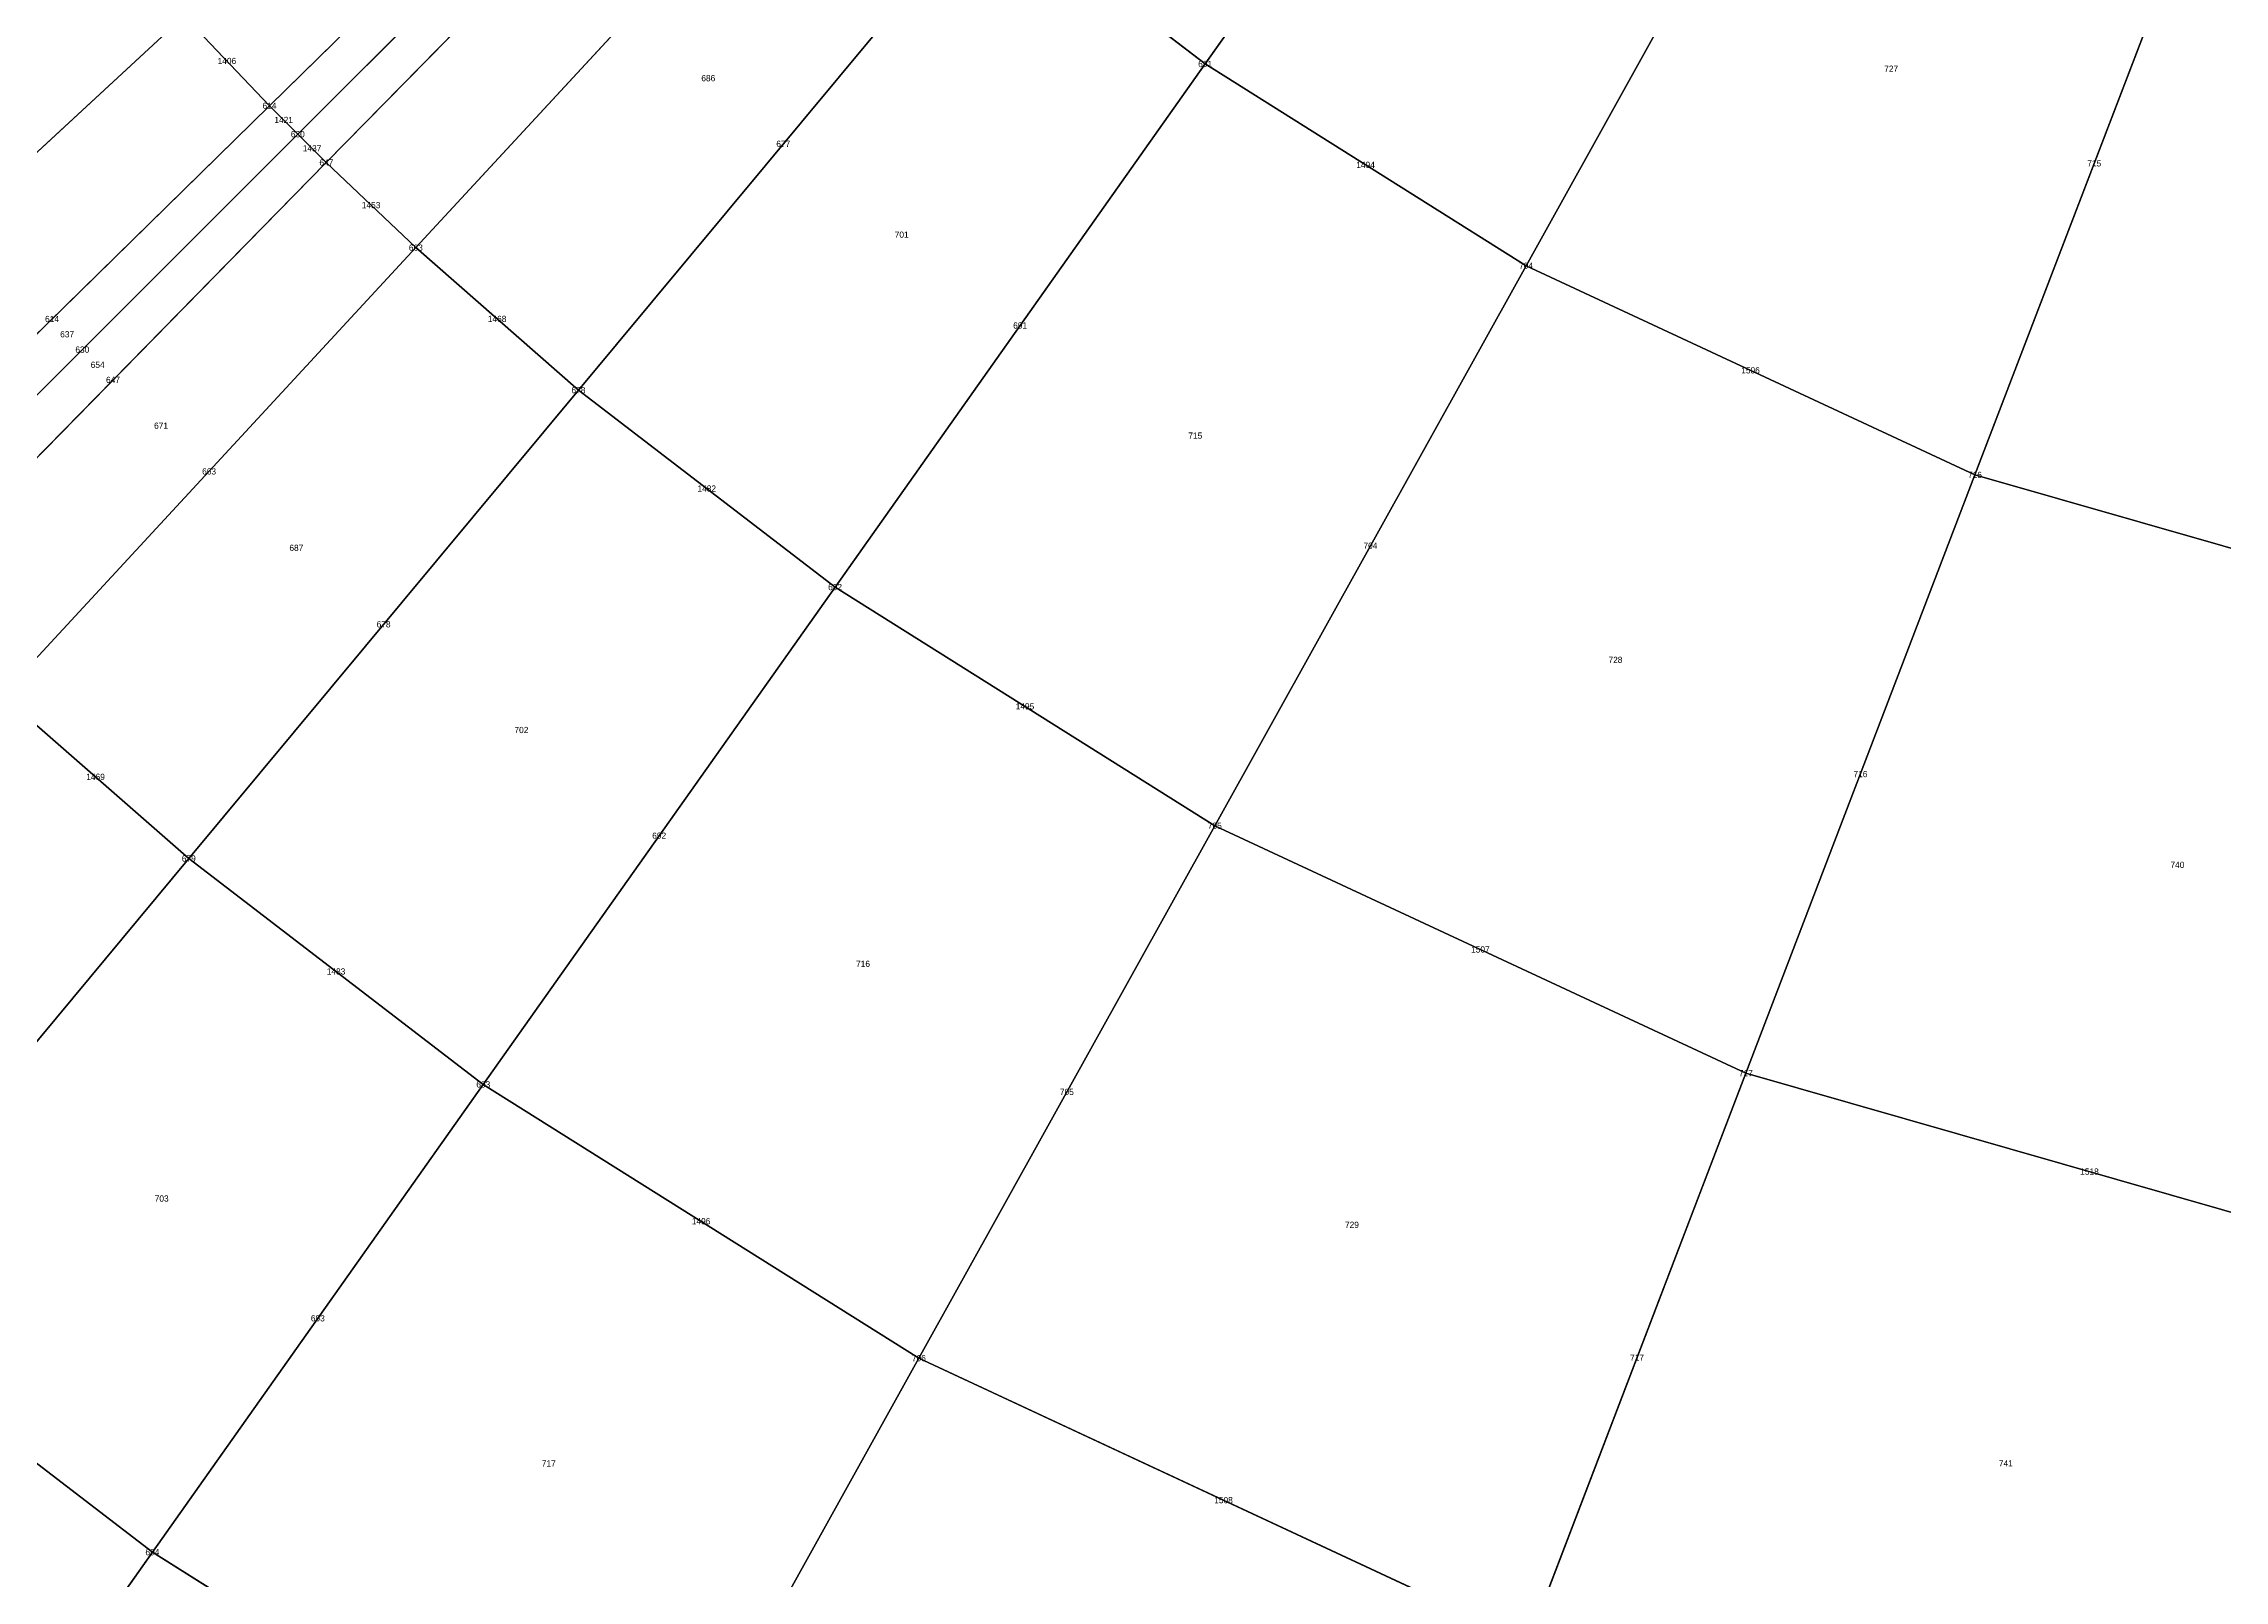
# Model space of a CAD drawing. Header units: metres. Extents: x -1.88 to 1.88, y -1.88 to 1.88.
# Drawn here: x -1.019 to -0.321, y -1.401 to -0.908 of the extents above; entities that cross this region are included whole.
import ezdxf
from ezdxf.enums import TextEntityAlignment as Align

# ---------------------------------------------------------------- set-up
doc = ezdxf.new("R2010")
doc.units = ezdxf.units.M

msp = doc.modelspace()

# ---------------------------------------------------------------- linework, layer by layer
at = {"layer": 'BRANCHES'}
for p, q in [((-0.52361, -0.7405, 2.49174), (-0.647, -0.915, 2.40321)), ((-0.80006, -0.78469, 2.40321), (-0.94655, -0.92836, 2.2964)), ((-0.79241, -0.79241, 2.40321), (-0.9375, -0.9375, 2.2964)), ((-0.44045, -0.79278, 2.49174), (-0.54424, -0.97961, 2.40321)), ((-0.78469, -0.80006, 2.40321), (-0.92836, -0.94655, 2.2964)), ((-0.76046, -0.82312, 2.40321), (-0.8997, -0.97383, 2.2964)), ((-0.32414, -0.84701, 2.49174), (-0.40052, -1.04662, 2.40321)), ((-0.71647, -0.86169, 2.40321), (-0.84765, -1.01946, 2.2964)), ((-0.71647, -0.86169, 2.40321), (-0.647, -0.915, 2.40321)), ((-0.97383, -0.8997, 2.2964), (-1.11713, -1.0321, 2.1721)), ((-0.97383, -0.8997, 2.2964), (-0.94655, -0.92836, 2.2964)), ((-0.647, -0.915, 2.40321), (-0.76547, -1.08253, 2.2964)), ((-0.647, -0.915, 2.40321), (-0.54424, -0.97961, 2.40321)), ((-0.94655, -0.92836, 2.2964), (-1.08584, -1.06497, 2.1721)), ((-0.94655, -0.92836, 2.2964), (-0.9375, -0.9375, 2.2964)), ((-0.9375, -0.9375, 2.2964), (-1.07546, -1.07546, 2.1721)), ((-0.9375, -0.9375, 2.2964), (-0.92836, -0.94655, 2.2964)), ((-0.92836, -0.94655, 2.2964), (-1.06497, -1.08584, 2.1721)), ((-0.92836, -0.94655, 2.2964), (-0.8997, -0.97383, 2.2964)), ((-0.8997, -0.97383, 2.2964), (-1.0321, -1.11713, 2.1721)), ((-0.8997, -0.97383, 2.2964), (-0.84765, -1.01946, 2.2964)), ((-0.54424, -0.97961, 2.40321), (-0.64389, -1.15897, 2.2964)), ((-0.54424, -0.97961, 2.40321), (-0.40052, -1.04662, 2.40321)), ((-0.84765, -1.01946, 2.2964), (-0.97239, -1.16948, 2.1721)), ((-0.84765, -1.01946, 2.2964), (-0.76547, -1.08253, 2.2964)), ((-0.40052, -1.04662, 2.40321), (-0.47386, -1.23825, 2.2964)), ((-0.40052, -1.04662, 2.40321), (-0.21458, -1.0999, 2.40321)), ((-0.76547, -1.08253, 2.2964), (-0.87811, -1.24183, 2.1721)), ((-0.76547, -1.08253, 2.2964), (-0.64389, -1.15897, 2.2964)), ((-1.0321, -1.11713, 2.1721), (-0.97239, -1.16948, 2.1721)), ((-0.64389, -1.15897, 2.2964), (-0.73864, -1.32952, 2.1721)), ((-0.64389, -1.15897, 2.2964), (-0.47386, -1.23825, 2.2964)), ((-0.97239, -1.16948, 2.1721), (-1.08972, -1.31059, 2.03128)), ((-0.97239, -1.16948, 2.1721), (-0.87811, -1.24183, 2.1721)), ((-0.87811, -1.24183, 2.1721), (-0.98406, -1.39168, 2.03128)), ((-0.87811, -1.24183, 2.1721), (-0.73864, -1.32952, 2.1721)), ((-0.47386, -1.23825, 2.2964), (-0.54359, -1.42047, 2.1721)), ((-0.47386, -1.23825, 2.2964), (-0.25387, -1.30129, 2.2964)), ((-1.08972, -1.31059, 2.03128), (-0.98406, -1.39168, 2.03128)), ((-0.73864, -1.32952, 2.1721), (-0.82777, -1.48995, 2.03128)), ((-0.73864, -1.32952, 2.1721), (-0.54359, -1.42047, 2.1721)), ((-0.98406, -1.39168, 2.03128), (-1.08253, -1.53093, 1.875)), ((-0.98406, -1.39168, 2.03128), (-0.82777, -1.48995, 2.03128))]:
    msp.add_line(p, q, dxfattribs=at)
at = {"layer": 'Faces'}
for points in [[(-0.57983, -0.69735, 2.49174), (-0.52361, -0.7405, 2.49174), (-0.647, -0.915, 2.40321), (-0.71647, -0.86169, 2.40321)], [(-0.52361, -0.7405, 2.49174), (-0.44045, -0.79278, 2.49174), (-0.54424, -0.97961, 2.40321), (-0.647, -0.915, 2.40321)], [(-0.82312, -0.76046, 2.40321), (-0.80006, -0.78469, 2.40321), (-0.94655, -0.92836, 2.2964), (-0.97383, -0.8997, 2.2964)], [(-0.80006, -0.78469, 2.40321), (-0.79241, -0.79241, 2.40321), (-0.9375, -0.9375, 2.2964), (-0.94655, -0.92836, 2.2964)], [(-0.79241, -0.79241, 2.40321), (-0.78469, -0.80006, 2.40321), (-0.92836, -0.94655, 2.2964), (-0.9375, -0.9375, 2.2964)], [(-0.44045, -0.79278, 2.49174), (-0.32414, -0.84701, 2.49174), (-0.40052, -1.04662, 2.40321), (-0.54424, -0.97961, 2.40321)], [(-0.78469, -0.80006, 2.40321), (-0.76046, -0.82312, 2.40321), (-0.8997, -0.97383, 2.2964), (-0.92836, -0.94655, 2.2964)], [(-0.76046, -0.82312, 2.40321), (-0.71647, -0.86169, 2.40321), (-0.84765, -1.01946, 2.2964), (-0.8997, -0.97383, 2.2964)], [(-1.01946, -0.84765, 2.2964), (-0.97383, -0.8997, 2.2964), (-1.11713, -1.0321, 2.1721), (-1.16948, -0.97239, 2.1721)], [(-0.32414, -0.84701, 2.49174), (-0.17366, -0.89014, 2.49174), (-0.21458, -1.0999, 2.40321), (-0.40052, -1.04662, 2.40321)], [(-0.71647, -0.86169, 2.40321), (-0.647, -0.915, 2.40321), (-0.76547, -1.08253, 2.2964), (-0.84765, -1.01946, 2.2964)], [(-0.97383, -0.8997, 2.2964), (-0.94655, -0.92836, 2.2964), (-1.08584, -1.06497, 2.1721), (-1.11713, -1.0321, 2.1721)], [(-0.647, -0.915, 2.40321), (-0.54424, -0.97961, 2.40321), (-0.64389, -1.15897, 2.2964), (-0.76547, -1.08253, 2.2964)], [(-0.94655, -0.92836, 2.2964), (-0.9375, -0.9375, 2.2964), (-1.07546, -1.07546, 2.1721), (-1.08584, -1.06497, 2.1721)], [(-0.9375, -0.9375, 2.2964), (-0.92836, -0.94655, 2.2964), (-1.06497, -1.08584, 2.1721), (-1.07546, -1.07546, 2.1721)], [(-0.92836, -0.94655, 2.2964), (-0.8997, -0.97383, 2.2964), (-1.0321, -1.11713, 2.1721), (-1.06497, -1.08584, 2.1721)], [(-0.8997, -0.97383, 2.2964), (-0.84765, -1.01946, 2.2964), (-0.97239, -1.16948, 2.1721), (-1.0321, -1.11713, 2.1721)], [(-0.54424, -0.97961, 2.40321), (-0.40052, -1.04662, 2.40321), (-0.47386, -1.23825, 2.2964), (-0.64389, -1.15897, 2.2964)], [(-0.84765, -1.01946, 2.2964), (-0.76547, -1.08253, 2.2964), (-0.87811, -1.24183, 2.1721), (-0.97239, -1.16948, 2.1721)], [(-0.40052, -1.04662, 2.40321), (-0.21458, -1.0999, 2.40321), (-0.25387, -1.30129, 2.2964), (-0.47386, -1.23825, 2.2964)], [(-0.76547, -1.08253, 2.2964), (-0.64389, -1.15897, 2.2964), (-0.73864, -1.32952, 2.1721), (-0.87811, -1.24183, 2.1721)], [(-1.0321, -1.11713, 2.1721), (-0.97239, -1.16948, 2.1721), (-1.08972, -1.31059, 2.03128), (-1.15664, -1.25193, 2.03128)], [(-0.64389, -1.15897, 2.2964), (-0.47386, -1.23825, 2.2964), (-0.54359, -1.42047, 2.1721), (-0.73864, -1.32952, 2.1721)], [(-0.97239, -1.16948, 2.1721), (-0.87811, -1.24183, 2.1721), (-0.98406, -1.39168, 2.03128), (-1.08972, -1.31059, 2.03128)], [(-0.87811, -1.24183, 2.1721), (-0.73864, -1.32952, 2.1721), (-0.82777, -1.48995, 2.03128), (-0.98406, -1.39168, 2.03128)], [(-0.47386, -1.23825, 2.2964), (-0.25387, -1.30129, 2.2964), (-0.29123, -1.49278, 2.1721), (-0.54359, -1.42047, 2.1721)], [(-1.08972, -1.31059, 2.03128), (-0.98406, -1.39168, 2.03128), (-1.08253, -1.53093, 1.875), (-1.19876, -1.44174, 1.875)], [(-0.73864, -1.32952, 2.1721), (-0.54359, -1.42047, 2.1721), (-0.60918, -1.59187, 2.03128), (-0.82777, -1.48995, 2.03128)], [(-0.98406, -1.39168, 2.03128), (-0.82777, -1.48995, 2.03128), (-0.9106, -1.63903, 1.875), (-1.08253, -1.53093, 1.875)]]:
    msp.add_3dface(points, dxfattribs=at)
at = {"layer": 'NODI-Estradosso'}
for p in [(-0.647, -0.915, 2.73064), (-0.94655, -0.92836, 2.63712), (-0.9375, -0.9375, 2.63712), (-0.92836, -0.94655, 2.63712), (-0.8997, -0.97383, 2.63712), (-0.54424, -0.97961, 2.73064), (-0.84765, -1.01946, 2.63712), (-0.40052, -1.04662, 2.73064), (-0.76547, -1.08253, 2.63712), (-0.64389, -1.15897, 2.63712), (-0.97239, -1.16948, 2.52963), (-0.87811, -1.24183, 2.52963), (-0.47386, -1.23825, 2.63712), (-0.73864, -1.32952, 2.52963), (-0.98406, -1.39168, 2.40979)]:
    msp.add_point(p, dxfattribs=at)
at = {"layer": 'NODI-Intradosso'}
for p in [(-0.647, -0.915, 2.40321), (-0.94655, -0.92836, 2.2964), (-0.9375, -0.9375, 2.2964), (-0.92836, -0.94655, 2.2964), (-0.8997, -0.97383, 2.2964), (-0.54424, -0.97961, 2.40321), (-0.84765, -1.01946, 2.2964), (-0.40052, -1.04662, 2.40321), (-0.76547, -1.08253, 2.2964), (-0.64389, -1.15897, 2.2964), (-0.97239, -1.16948, 2.1721), (-0.87811, -1.24183, 2.1721), (-0.47386, -1.23825, 2.2964), (-0.73864, -1.32952, 2.1721), (-0.98406, -1.39168, 2.03128)]:
    msp.add_point(p, dxfattribs=at)

# ---------------------------------------------------------------- texts
at = {"layer": 'BRANCHES-Index'}
for s, p in [('1406', (-0.96019, -0.91403, 2.2964)), ('1421', (-0.94202, -0.93293, 2.2964)), ('1437', (-0.93293, -0.94202, 2.2964)), ('677', (-0.78206, -0.94057, 2.3498)), ('1494', (-0.59562, -0.9473, 2.40321)), ('715', (-0.36233, -0.94682, 2.44747)), ('1453', (-0.91403, -0.96019, 2.2964)), ('614', (-1.01619, -0.99667, 2.23425)), ('1468', (-0.87368, -0.99665, 2.2964)), ('691', (-0.70623, -0.99876, 2.3498)), ('630', (-1.00648, -1.00648, 2.23425)), ('1506', (-0.47238, -1.01311, 2.40321)), ('647', (-0.99667, -1.01619, 2.23425)), ('663', (-0.9659, -1.04548, 2.23425)), ('1482', (-0.80656, -1.051, 2.2964)), ('704', (-0.59407, -1.06929, 2.3498)), ('678', (-0.91002, -1.09447, 2.23425)), ('1495', (-0.70468, -1.12075, 2.2964)), ('1469', (-1.00224, -1.14331, 2.1721)), ('716', (-0.43719, -1.14243, 2.3498)), ('692', (-0.82179, -1.16218, 2.23425)), ('1507', (-0.55887, -1.19861, 2.2964)), ('1483', (-0.92525, -1.20565, 2.1721)), ('705', (-0.69127, -1.24425, 2.23425)), ('1518', (-0.36386, -1.26977, 2.2964)), ('1496', (-0.80837, -1.28567, 2.1721)), ('693', (-0.93108, -1.31675, 2.10169)), ('717', (-0.50872, -1.32936, 2.23425)), ('1508', (-0.64111, -1.37499, 2.1721))]:
    msp.add_text(s, height=0.002, dxfattribs=at).set_placement(p, align=Align.MIDDLE_CENTER)
at = {"layer": 'Faces-Index'}
for s, p in [('686', (-0.80607, -0.91952, 2.3498)), ('727', (-0.42734, -0.91651, 2.44747)), ('701', (-0.74415, -0.96967, 2.3498)), ('637', (-1.01134, -1.00157, 2.23425)), ('654', (-1.00157, -1.01134, 2.23425)), ('671', (-0.98128, -1.03084, 2.23425)), ('715', (-0.65015, -1.03403, 2.3498)), ('687', (-0.93796, -1.06998, 2.23425)), ('728', (-0.51563, -1.10586, 2.3498)), ('702', (-0.8659, -1.12832, 2.23425)), ('740', (-0.33571, -1.17152, 2.3498)), ('716', (-0.75653, -1.20321, 2.23425)), ('703', (-0.98107, -1.27839, 2.10169)), ('729', (-0.59999, -1.2868, 2.23425)), ('717', (-0.85715, -1.36324, 2.10169)), ('741', (-0.39064, -1.3632, 2.23425))]:
    msp.add_text(s, height=0.002, dxfattribs=at).set_placement(p, align=Align.MIDDLE_CENTER)
at = {"layer": 'NODI-Index'}
for s, p in [('691', (-0.647, -0.915, 2.40321)), ('614', (-0.94655, -0.92836, 2.2964)), ('630', (-0.9375, -0.9375, 2.2964)), ('647', (-0.92836, -0.94655, 2.2964)), ('663', (-0.8997, -0.97383, 2.2964)), ('704', (-0.54424, -0.97961, 2.40321)), ('678', (-0.84765, -1.01946, 2.2964)), ('716', (-0.40052, -1.04662, 2.40321)), ('692', (-0.76547, -1.08253, 2.2964)), ('705', (-0.64389, -1.15897, 2.2964)), ('679', (-0.97239, -1.16948, 2.1721)), ('693', (-0.87811, -1.24183, 2.1721)), ('717', (-0.47386, -1.23825, 2.2964)), ('706', (-0.73864, -1.32952, 2.1721)), ('694', (-0.98406, -1.39168, 2.03128))]:
    msp.add_text(s, height=0.002, dxfattribs=at).set_placement(p, align=Align.MIDDLE_CENTER)

doc.saveas('drawing.dxf')
